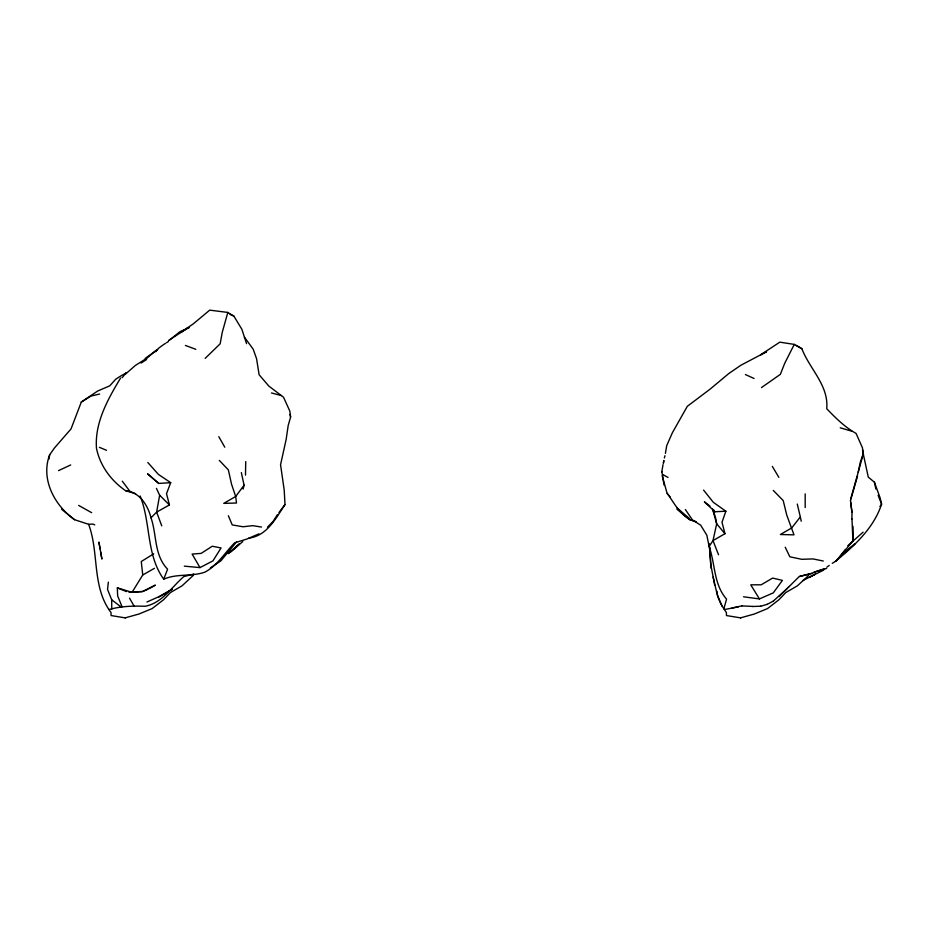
<?xml version="1.0" encoding="UTF-8"?>
<svg xmlns="http://www.w3.org/2000/svg" width="928" height="928" viewBox="0 0 928 928"><rect width="100%" height="100%" fill="white"/><g stroke="black" fill="none" stroke-linecap="round" stroke-linejoin="round"><path stroke-width="1.39" d="M851.858 518.984L852.043 512.384L850.698 502.419M852.902 540.757L851.985 518.891M245.491 475.136L245.734 461.576M108.356 582.146L107.532 589.419L111.685 599.778L111.766 609.174M850.408 500.865L857.576 475.96M48.952 459.035L49.683 454.732L54.613 447.795L71.027 428.922L81.293 402.079L97.649 391.036L109.794 385.804L115.617 379.308A92.464 90.99 56.3 0 1 126.22 373.01M665.411 453.351L666.71 445.649L672.382 432.75L687.323 406.313L710.071 389.157L728.735 373.59L740.985 365.18L766.586 351.724L760.473 354.902L779.798 342.154L794.275 344.392L801.862 348.696C809.645 369.1 828.866 385.398 826.732 408.726C835.56 417.902 844.886 427.216 856.068 433.411L862.425 447.748L863.376 453.664L850.721 498.951M661.768 471.865L663.044 464.615M156.449 488.383L159.639 495.227L156.635 512.105L161.75 525.874M663.323 463.223L663.88 460.427L663.462 463.13M49.683 454.732C40.38 479.231 54.59 505.493 74.542 519.692L88.624 524.32L92.916 524.065L94.714 524.912M664.39 457.956L664.97 455.718M858.226 472.166L860.302 462.179L863.237 453.757L862.506 449.802M243.113 489.079L244.076 485.205L241.35 472.596M168.502 340.564L188.036 327.781L180.612 332.526L193.07 324.023L209.716 310.138L227.824 312.434L222.279 332.247L220.156 343.812L205.158 358.382M244.412 337.177L253.205 349.206L256.569 358.718L259.121 374.773L268.853 386.083L283.527 397.23L289.861 411.197L290.615 416.985L288.19 425.558L286.126 439.57L280.558 464.742L284.223 490.193L285 504.565C275.755 518.358 267.16 535.688 248.855 538.159M703.586 490.1L713.33 502.326L725.87 511.212L721.996 522.232L724.965 533.693L712.994 540.595L709.12 546.488C715.36 564.062 713.528 584.222 726.566 599.152L723.921 608.594L724.513 609.464C717.17 600.312 716.01 588.143 713.156 577.123M147.819 462.492L158.375 474.382L170.706 482.664L166.518 493.696L169.43 504.936L156.635 512.105L150.997 517.789C156.994 535.05 153.862 554.828 167.574 569.2L163.734 579.188C177.004 573.33 191.539 576.833 204.879 572.158C217.465 565.535 224.82 552.659 234.633 542.857L246.929 539.029L258.97 533.844M794.275 344.392L784.728 363.266L780.367 374.332L761.494 387.568M120.582 378.032C107.787 399.353 94.633 422.588 96.466 448.224C99.934 465.612 111.186 480.89 125.698 490.75L135.592 493.673M125.477 374.1L135.418 365.412L144.223 359.867M154.419 568.319L142.738 574.989L132.043 592.319L129.224 592.18M277.379 514.75L273.018 521.524L267.531 527.104M879.953 506.514L881.6 504.136L880.057 497.71L874.443 482.247L868.272 477.096L863.237 453.757M839.701 557.113L853.029 540.664L852.983 526.315M845.478 549.376L836.232 560.872M244.076 485.205L235.677 496.492L223.752 503.37L236.512 503.011L235.677 496.492L231.524 484.161L228.369 469.904L219.333 460.392M278.968 512.5L285 504.565M122.125 377.684L126.289 372.685M797.28 504.043L800.33 516.919L791.712 527.928L780.39 534.516L793.997 534.853L786.77 515.156L783.209 500.575L773.291 490.425M155.788 351.747L158.456 348.36A92.464 88.647 73.4 0 1 165.416 343.406M236.582 541.848L220.852 560.872L210.366 567.936M863.086 532.173L847.763 545.745M779.091 596.53L789.287 586.473M787.408 588.282L773.302 601.112M789.148 586.554L799.275 576.508L812.116 573.272M193.233 575.476L182.05 585.812L170.392 592.574L163.467 599.836L152.134 608.582L138.91 614.034L125.152 617.862L111.105 615.554L111.024 612.526C91.582 586.983 99.308 552.728 88.624 524.32M808.601 575.476L797.419 585.812L785.761 592.574L778.836 599.836L767.514 608.582L754.29 614.034L740.521 617.862L726.473 615.554L726.392 612.526L724.374 609.557L738.514 606.842M230.921 551.882L242.811 541.5M835.467 561.324C854.444 545.745 873.758 528.102 881.6 504.136L878.108 495.343M144.466 360.319L156.507 349.995M169.232 340.286L179.904 331.702L189.44 327.526M826.848 567.136L829.214 565.454M145.046 358.498L157.609 349.543M141.137 363.068L146.612 359.484M832.288 563.331L836.36 560.779M81.293 402.079L90.84 396.117L99.644 394.017M153.723 553.819L141.265 561.521L142.738 574.989M158.932 597.017L172.19 589.268L159.222 596.53L146.926 602.017M149.048 588.665L155.336 585.116L142.529 591.53L132.043 592.319M767.038 604.441L773.43 601.019M823.704 570.094L809.552 577.088L815.167 574.223M199.996 567.6L212.941 560.883L221.05 547.949L212.28 546.232L201.144 553.39L192.131 554.086L199.996 567.6L184.324 566.15M802.987 580.522L815.086 574.281M58.534 470.635L70.69 464.951M759.417 598.92L773.291 592.876L782.408 580.383L772.618 578.074L761.215 584.791L750.752 584.826L759.417 598.92L743.525 596.797M818.009 570.766L811.977 573.353L799.53 576.485M147.784 589.373L142.529 591.53L129.166 592.064M125.152 617.862L125.744 617.654M740.521 617.862L741.124 617.654M817.87 570.859L824.76 568.644M813.554 572.356L826.662 568.412M742.087 605.822L731.983 608.014M760.577 606.274L767.166 604.348M193.836 574.049L183.767 576.601C171.61 587.157 162.075 603.003 145.209 606.274C132.901 605.856 120.953 606.135 109.005 609.557M158.758 483.442L147.703 473.93L158.758 483.442L170.706 482.664M709.99 506.108L704.375 501.828L714.966 511.746L725.87 511.212M752.411 606.506L760.716 606.193M741.948 605.903L752.55 606.413M667.278 493.394C674.064 502.988 679.25 513.532 690.049 519.599L692.427 519.9L700.71 525.213L706.846 535.259L709.12 546.488M125.698 490.75C139.49 491.933 147.946 505.447 150.997 517.789M74.542 519.692L61.619 509.24M261.522 527.058L252.741 525.654L243.066 526.768L232.232 524.923L228.392 515.759M823.298 561.022L813.021 558.923L801.734 559.306L789.867 556.8L785.216 547.23M271.463 392.95L281.393 395.583M840.246 427.796L851.811 431.207M122.055 606.761L117.636 595.857L117.334 587.865L130.894 591.983M695.988 521.698L690.049 519.599M695.861 521.78L689.632 519.657L676.988 509.24M185.38 345.436L195.854 349.334M117.334 587.865L126.51 591.588M99.4 447.331L106.511 450.3M230.005 314.418L233.902 316.135L241.895 329.347L246.546 343.673M745.393 374.541L754.058 378.496M662.87 474.602L668.021 477.444M78.636 505.4L91.663 512.685M796.096 345.367L801.862 348.696M227.824 312.434L233.902 316.135M111.685 599.778L121.452 607.237M689.249 518.392L676.953 507.848M159.639 495.227L169.43 504.936M670.097 496.805L667.139 493.476L662.221 475.89M724.965 533.693L716.683 523.844L712.6 509.159M163.734 579.188C146.079 554.863 150.916 522.719 140.151 495.993M122.276 481.18L129.874 491.272M713.597 509.785L714.966 511.746M685.351 509.542L692.427 519.9M129.537 598.119L134.015 605.996M772.34 466.413L778.859 477.363M218.811 436.682L224.773 447.192M722.216 606.332L717.46 595.37L716.88 591.194M718.539 554.77L712.994 540.595L716.683 523.844L715.488 517.256M712.692 509.17L715.012 515.91M289.919 414.445L290.615 416.985M664.042 485.008L661.908 471.784M800.33 516.919L801.224 521.211M714.664 585.104L710.616 563.563L709.769 547.462M874.443 482.247L875.835 488.986M100.143 549.132L98.89 542.045L101.894 559.062L100.642 551.974M711.208 568.481L709.108 543.622M851.904 512.476L850.547 500.784M805.179 493.882L805.202 507.593M166.414 342.78A92.464 88.647 73.4 0 1 168.42 341.574M239.354 543.936L228.276 553.575L239.354 543.936M854.734 543.936L843.656 553.575L854.734 543.936"/></g></svg>
